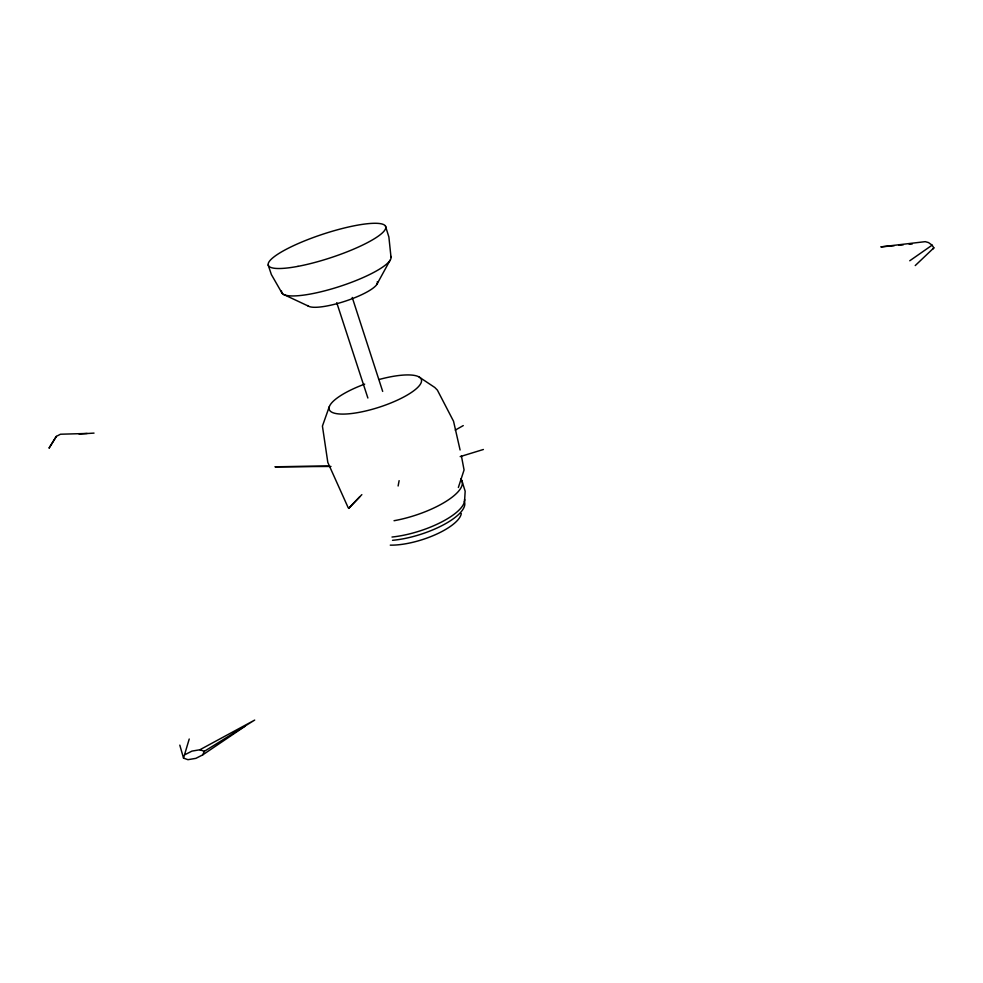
<?xml version="1.0" encoding="UTF-8"?>
<svg xmlns="http://www.w3.org/2000/svg" width="983" height="983" viewBox="0 0 983 983"><rect width="100%" height="100%" fill="white"/><g stroke="black" fill="none" stroke-linecap="round" stroke-linejoin="round"><path stroke-width="1.47" d="M464.566 501.06L465.168 491.23L461.813 480.527M398.115 485.995L399.123 480.662M244.927 726.339L202.695 754.895L195.887 758.348L187.95 759.687L183.526 758.126L189.227 739.007M458.361 487.494L464.062 469.96L461.42 455.965M329.317 406.581L322.424 426.094L327.818 462.44L348.228 507.806M202.695 754.895L204.353 751.319L254.695 720.072L199.893 749.759L191.943 751.11L185.16 754.575M376.821 284.431L390.079 260.249M56.314 436.403L49.15 447.978L56.314 436.403L60.479 434.228L87.155 433.466M932.744 249.129L933.85 247.888L932.105 245.172L928.542 242.592L925.261 241.658L880.854 246.893L894.297 245.664M359.68 496.894L348.633 508.395L361.855 494.633M915.234 265.57L933.85 247.888M909.754 260.778L932.105 245.172M455.252 430.112L463.263 425.59M460.179 456.616L483.39 449.489M898.781 245.246L903.254 244.828M909.238 244.288L912.224 244.005M79.082 434.007L94.024 433.11M327.634 466.065L274.957 466.79L330.988 466.446M199.893 749.759L204.353 751.319M283.276 294.31L308.49 306.155M419.176 377.054L434.793 387.474L437.374 390.104L453.544 421.252L460.093 449.993M282.182 293.389L271.369 274.552L268.175 265.005M336.751 302.69L367.875 398.017M352.233 297.444L382.682 391.406M385.483 226.151L388.875 236.977L391.025 257.411M179.803 745.126L183.526 758.126M464.283 501.465A51.595 17.313 -17.8 0 1 444.009 524.541A51.595 17.313 -17.8 0 1 392.512 540.318M461.285 513.519A45.587 15.458 -17.8 0 1 435.481 534.641A45.587 15.458 -17.8 0 1 390.276 545.147M460.806 478.991A55.712 18.149 -17.8 0 1 445.95 501.453A55.712 18.149 -17.8 0 1 394.036 520.72M464.578 499.241A52.603 17.559 -17.8 0 1 391.996 537.037M379.389 379.426A48.45 13.295 -18 0 1 415.735 389.219A48.45 13.295 -18 0 1 338.385 413.892A48.45 13.295 -18 0 1 364.693 384.12M390.693 256.244A57.469 12.349 -18.1 0 1 338.14 286.962A57.469 12.349 -18.1 0 1 281.58 291.042M377.275 281.74A36.838 8.269 -18.1 0 1 347.097 300.552A36.838 8.269 -18.1 0 1 307.74 305.553M298.009 266.344A61.818 12.41 -18.2 0 0 385.815 227.331A61.818 12.41 -18.2 0 0 297.075 244.067A61.818 12.41 -18.2 0 0 298.009 266.344"/></g></svg>
